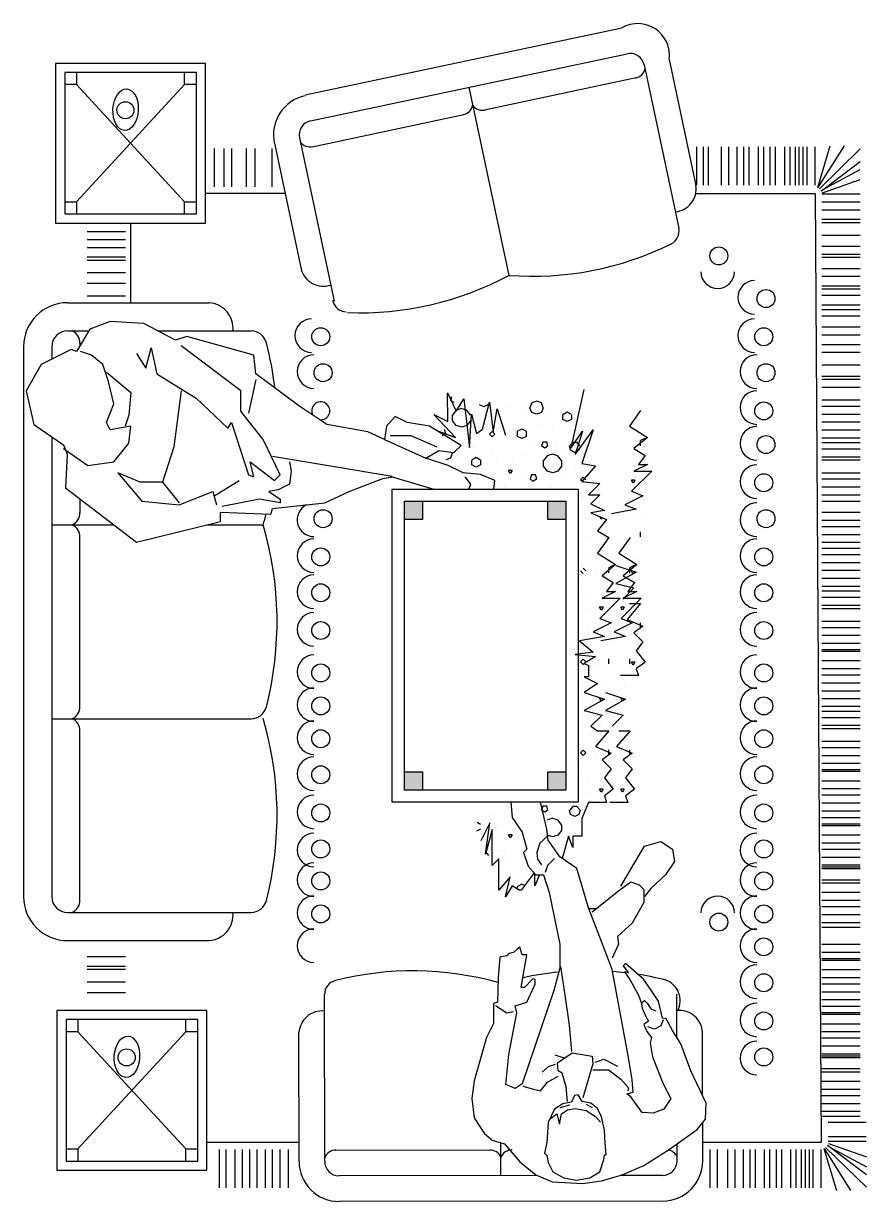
# Model space of a CAD drawing. Header units: inches. Extents: x 10.1 to 52.6, y 12.1 to 36.9.
# Drawn here: x 34.417 to 36.75, y 17.348 to 20.608 of the extents above; entities that cross this region are included whole.
import ezdxf

# ---------------------------------------------------------------- set-up
doc = ezdxf.new("R2010")
doc.units = ezdxf.units.IN
doc.header["$MEASUREMENT"] = 0
for name, color, linetype in [('02', 2, 'Continuous'), ('1', 1, 'Continuous'), ('4', 4, 'Continuous'), ('8', 8, 'Continuous')]:
    doc.layers.add(name, color=color, linetype=linetype)

msp = doc.modelspace()

# ---------------------------------------------------------------- hatches: boundary and pattern name
at = {"layer": '8'}
for points in [[(35.4712, 19.2354), (35.4712, 19.2858), (35.5216, 19.2858), (35.5216, 19.2354)], [(35.868, 19.2354), (35.868, 19.2858), (35.9184, 19.2858), (35.9184, 19.2354)], [(35.4712, 18.4861), (35.4712, 18.5365), (35.5216, 18.5365), (35.5216, 18.4861)], [(35.868, 18.4861), (35.868, 18.5365), (35.9184, 18.5365), (35.9184, 18.4861)]]:
    msp.add_hatch(color=256, dxfattribs=at).paths.add_polyline_path(points)

# ---------------------------------------------------------------- linework, layer by layer
at = {"layer": '02'}
for p, q in [((34.9452, 20.1562), (34.9452, 20.262)), ((34.9719, 20.1562), (34.9719, 20.262)), ((34.9928, 20.1562), (34.9928, 20.262)), ((35.0334, 20.1562), (35.0334, 20.262)), ((35.0577, 20.1562), (35.0577, 20.262)), ((35.1053, 20.1562), (35.1053, 20.262)), ((36.2795, 20.2665), (36.2795, 20.1607)), ((36.2978, 20.2665), (36.2978, 20.1607)), ((36.3124, 20.2665), (36.3124, 20.1607)), ((36.3482, 20.2665), (36.3482, 20.1607)), ((36.3687, 20.2665), (36.3687, 20.1607)), ((36.3919, 20.2665), (36.3919, 20.1607)), ((36.4102, 20.2665), (36.4102, 20.1607)), ((36.4248, 20.2665), (36.4248, 20.1607)), ((36.4503, 20.2665), (36.4503, 20.1607)), ((36.4649, 20.2665), (36.4649, 20.1607)), ((36.4831, 20.2665), (36.4831, 20.1607)), ((36.4977, 20.2665), (36.4977, 20.1607)), ((36.5233, 20.2665), (36.5233, 20.1607)), ((36.5379, 20.2665), (36.5379, 20.1607)), ((36.5525, 20.2665), (36.5525, 20.1607)), ((36.5634, 20.2665), (36.5634, 20.1607)), ((36.5743, 20.2665), (36.5743, 20.1607)), ((36.5853, 20.2665), (36.5853, 20.1607)), ((36.6072, 20.2665), (36.6072, 20.1607)), ((36.6153, 20.1536), (36.6502, 20.2692)), ((36.6158, 20.1534), (36.6893, 20.2692)), ((36.6202, 20.1507), (36.7333, 20.2606)), ((36.6256, 20.1444), (36.7333, 20.2257)), ((36.6254, 20.1458), (36.7333, 20.2041)), ((36.6284, 20.1391), (36.7333, 20.1764)), ((36.7327, 20.1352), (36.6269, 20.1352)), ((36.7327, 20.1133), (36.6269, 20.1133)), ((36.7327, 20.0914), (36.6269, 20.0914)), ((36.7327, 20.0651), (36.6269, 20.0651)), ((36.7327, 20.0563), (36.6269, 20.0563)), ((34.6985, 20.0312), (34.5927, 20.0312)), ((36.7327, 20.0212), (36.6269, 20.0212)), ((34.6985, 20.0093), (34.5927, 20.0093)), ((34.6985, 19.9874), (34.5927, 19.9874)), ((36.7327, 19.9905), (36.6269, 19.9905)), ((34.6985, 19.9611), (34.5927, 19.9611)), ((36.7327, 19.9686), (36.6269, 19.9686)), ((36.7327, 19.9599), (36.6269, 19.9599)), ((34.6985, 19.9523), (34.5927, 19.9523)), ((36.7327, 19.9292), (36.6269, 19.9292)), ((34.6985, 19.9173), (34.5927, 19.9173)), ((34.6985, 19.8881), (34.5927, 19.8881)), ((36.7327, 19.9073), (36.6269, 19.9073)), ((36.7327, 19.881), (36.6269, 19.881)), ((36.7327, 19.8722), (36.6269, 19.8722)), ((36.7327, 19.8547), (36.6269, 19.8547)), ((34.6985, 19.8531), (34.5927, 19.8531)), ((36.7327, 19.8284), (36.6269, 19.8284)), ((36.7327, 19.8152), (36.6269, 19.8152)), ((36.7327, 19.7977), (36.6269, 19.7977)), ((34.5385, 19.7569), (34.5967, 19.7569)), ((34.5997, 19.7621), (34.5635, 19.7)), ((34.6566, 19.7828), (34.5997, 19.7621)), ((34.7496, 19.7776), (34.6566, 19.7828)), ((34.8375, 19.7311), (34.7496, 19.7776)), ((34.7887, 19.7569), (35.0465, 19.7569)), ((36.7327, 19.767), (36.6269, 19.767)), ((34.5727, 19.7246), (34.5727, 19.7157)), ((34.8685, 19.7414), (34.8375, 19.7311)), ((35.0545, 19.6897), (34.8685, 19.7414)), ((36.7327, 19.7451), (36.6269, 19.7451)), ((34.548, 19.7052), (34.4653, 19.6638)), ((34.4946, 19.713), (34.4946, 19.6785)), ((34.5635, 19.7), (34.548, 19.7052)), ((34.6049, 19.6897), (34.5739, 19.7)), ((34.7289, 19.6949), (34.7548, 19.6535)), ((34.7548, 19.6535), (34.7703, 19.7104)), ((34.7703, 19.7104), (34.7858, 19.638)), ((35.0184, 19.5914), (34.853, 19.7155)), ((36.7327, 19.7188), (36.6269, 19.7188)), ((36.7327, 19.6969), (36.6269, 19.6969)), ((34.4653, 19.6638), (34.424, 19.5914)), ((34.6359, 19.6638), (34.6049, 19.6897)), ((34.6514, 19.6173), (34.6359, 19.6638)), ((35.0597, 19.638), (35.0545, 19.6897)), ((36.7327, 19.6618), (36.6269, 19.6618)), ((34.6462, 19.6431), (34.7134, 19.5862)), ((34.7858, 19.638), (34.8943, 19.5707)), ((35.1786, 19.55), (35.0597, 19.638)), ((36.7327, 19.6311), (36.6269, 19.6311)), ((34.6669, 19.5552), (34.6514, 19.6173)), ((35.0597, 19.6224), (35.039, 19.5293)), ((35.9678, 19.5951), (35.9321, 19.4329)), ((36.7327, 19.6223), (36.6269, 19.6223)), ((36.7327, 19.6004), (36.6269, 19.6004)), ((34.424, 19.5914), (34.4447, 19.4983)), ((34.7134, 19.5862), (34.7083, 19.5242)), ((34.853, 19.5914), (34.8323, 19.4362)), ((34.8943, 19.5707), (34.9822, 19.488)), ((35.0184, 19.5345), (35.0184, 19.5914)), ((35.5916, 19.5059), (35.59, 19.5859)), ((35.59, 19.5859), (35.6143, 19.5351)), ((35.6019, 19.5748), (35.5986, 19.5647)), ((35.6082, 19.5588), (35.5986, 19.5648)), ((35.6143, 19.5351), (35.6354, 19.5692)), ((35.6354, 19.5692), (35.6516, 19.4345)), ((35.8374, 19.5623), (35.8242, 19.5575)), ((35.8506, 19.5576), (35.8374, 19.5624)), ((36.7327, 19.5654), (36.6269, 19.5654)), ((34.6462, 19.5035), (34.6669, 19.5552)), ((35.0804, 19.4569), (35.0184, 19.5345)), ((35.2561, 19.4983), (35.1786, 19.55)), ((35.6142, 19.5372), (35.6046, 19.524)), ((35.6286, 19.5419), (35.6142, 19.5371)), ((35.6442, 19.5372), (35.6286, 19.542)), ((35.6537, 19.5241), (35.6441, 19.5373)), ((35.691, 19.5467), (35.679, 19.5527)), ((35.6873, 19.4848), (35.7067, 19.5594)), ((35.7018, 19.5527), (35.691, 19.5467)), ((35.7067, 19.5594), (35.7165, 19.4767)), ((35.7165, 19.4767), (35.7278, 19.5416)), ((35.7278, 19.5416), (35.7505, 19.4686)), ((35.7627, 19.5491), (35.7627, 19.5491)), ((35.7955, 19.529), (35.7955, 19.529)), ((35.8242, 19.5575), (35.8182, 19.5443)), ((35.8242, 19.5313), (35.8182, 19.5445)), ((35.8374, 19.5264), (35.8242, 19.5312)), ((35.8506, 19.5311), (35.8374, 19.5263)), ((35.8554, 19.5443), (35.8506, 19.5575)), ((35.8554, 19.5443), (35.8506, 19.5311)), ((35.8711, 19.539), (35.8711, 19.539)), ((35.9214, 19.5323), (35.9094, 19.5251)), ((35.9139, 19.5605), (35.9139, 19.5605)), ((35.9334, 19.5252), (35.9214, 19.5324)), ((35.9668, 19.5504), (35.9668, 19.5504)), ((36.1251, 19.5368), (36.094, 19.4933)), ((36.7327, 19.5478), (36.6269, 19.5478)), ((34.4447, 19.4983), (34.5273, 19.4414)), ((34.6566, 19.4828), (34.6462, 19.5035)), ((34.7083, 19.5242), (34.6979, 19.4931)), ((34.9822, 19.488), (34.9925, 19.5035)), ((34.9925, 19.5035), (35.039, 19.3587)), ((35.3698, 19.4776), (35.2561, 19.4983)), ((35.4459, 19.5202), (35.4215, 19.4931)), ((35.4784, 19.5035), (35.4459, 19.5202)), ((35.5404, 19.4931), (35.4784, 19.5035)), ((35.5527, 19.5253), (35.5916, 19.5059)), ((35.6127, 19.4621), (35.5527, 19.5253)), ((35.6141, 19.4953), (35.6045, 19.5085)), ((35.6046, 19.5083), (35.6046, 19.5239)), ((35.6538, 19.5084), (35.6442, 19.4952)), ((35.6516, 19.4345), (35.6565, 19.527)), ((35.6565, 19.527), (35.6711, 19.4734)), ((35.6934, 19.5), (35.6934, 19.5)), ((35.7337, 19.5201), (35.7337, 19.5201)), ((35.8421, 19.4962), (35.8421, 19.4962)), ((35.9094, 19.5119), (35.9094, 19.5251)), ((35.9214, 19.5059), (35.9094, 19.5119)), ((35.9334, 19.5119), (35.9214, 19.5059)), ((35.9334, 19.5251), (35.9334, 19.5119)), ((36.1028, 19.5229), (36.1028, 19.5229)), ((36.7327, 19.5259), (36.6269, 19.5259)), ((36.7327, 19.504), (36.6269, 19.504)), ((34.7134, 19.4931), (34.6566, 19.4828)), ((34.7083, 19.4466), (34.7134, 19.4931)), ((35.4164, 19.4569), (35.3698, 19.4776)), ((35.4215, 19.4931), (35.4164, 19.4569)), ((35.4319, 19.4673), (35.4887, 19.4673)), ((35.4887, 19.4673), (35.5611, 19.4362)), ((35.6283, 19.4402), (35.5404, 19.4931)), ((35.5608, 19.4815), (35.6127, 19.4621)), ((35.5854, 19.4735), (35.5758, 19.4663)), ((35.5854, 19.4735), (35.5818, 19.4843)), ((35.6298, 19.4904), (35.6142, 19.4952)), ((35.6442, 19.4951), (35.6298, 19.4903)), ((35.6556, 19.476), (35.6556, 19.476)), ((35.6711, 19.4734), (35.6873, 19.4848)), ((35.7138, 19.4783), (35.7066, 19.4711)), ((35.7138, 19.4639), (35.7066, 19.4711)), ((35.721, 19.4711), (35.7138, 19.4783)), ((35.721, 19.4711), (35.7138, 19.4639)), ((35.7476, 19.4647), (35.7476, 19.4647)), ((35.7966, 19.4855), (35.7846, 19.4795)), ((35.7846, 19.4651), (35.7846, 19.4795)), ((35.7966, 19.4591), (35.7846, 19.4651)), ((35.8086, 19.4795), (35.7966, 19.4855)), ((35.8086, 19.4651), (35.7966, 19.4591)), ((35.8086, 19.4795), (35.8086, 19.4651)), ((35.8812, 19.4912), (35.8812, 19.4912)), ((35.9253, 19.476), (35.9253, 19.476)), ((35.9321, 19.4329), (35.9645, 19.4799)), ((35.9438, 19.4151), (35.9935, 19.4835)), ((35.9645, 19.4799), (35.9438, 19.4151)), ((35.9935, 19.4835), (35.9625, 19.3902)), ((36.094, 19.4933), (36.1437, 19.4622)), ((36.7327, 19.4821), (36.6269, 19.4821)), ((34.5273, 19.4414), (34.5377, 19.4156)), ((34.5273, 19.4311), (34.5945, 19.3845)), ((34.6669, 19.3949), (34.7083, 19.4466)), ((34.8323, 19.4362), (34.8013, 19.338)), ((35.1269, 19.3587), (35.0804, 19.4569)), ((35.4164, 19.4569), (35.5301, 19.4052)), ((35.5536, 19.4408), (35.5536, 19.4408)), ((35.6076, 19.4207), (35.6283, 19.4402)), ((35.6229, 19.4508), (35.6229, 19.4508)), ((35.6619, 19.4345), (35.6619, 19.4345)), ((35.8169, 19.4433), (35.8169, 19.4433)), ((35.8542, 19.4495), (35.8506, 19.4387)), ((35.8602, 19.4328), (35.8506, 19.4388)), ((35.865, 19.4495), (35.8542, 19.4495)), ((35.8686, 19.4387), (35.8602, 19.4327)), ((35.8686, 19.4387), (35.865, 19.4495)), ((35.8887, 19.4408), (35.8887, 19.4408)), ((35.931, 19.4268), (35.9286, 19.4388)), ((35.9371, 19.4485), (35.9287, 19.4389)), ((35.949, 19.4483), (35.937, 19.4483)), ((35.957, 19.4392), (35.9486, 19.4488)), ((35.982, 19.4395), (35.982, 19.4395)), ((36.1437, 19.4622), (36.1065, 19.4311)), ((36.1065, 19.4311), (36.1375, 19.4125)), ((36.1366, 19.4593), (36.1246, 19.4533)), ((36.1246, 19.4389), (36.1246, 19.4533)), ((36.1389, 19.4582), (36.1366, 19.4593)), ((36.7327, 19.4602), (36.6269, 19.4602)), ((36.7327, 19.447), (36.6269, 19.447)), ((34.5377, 19.4156), (34.5325, 19.3225)), ((35.1062, 19.4104), (35.2613, 19.3845)), ((35.5301, 19.4052), (35.5662, 19.4259)), ((35.5921, 19.3845), (35.5301, 19.4052)), ((35.5662, 19.4259), (35.6076, 19.4207)), ((35.5986, 19.4051), (35.5854, 19.4003)), ((35.6034, 19.4183), (35.5986, 19.4051)), ((35.6191, 19.413), (35.6191, 19.413)), ((35.6694, 19.4063), (35.6574, 19.3991)), ((35.6574, 19.3859), (35.6574, 19.3991)), ((35.6814, 19.3992), (35.6694, 19.4064)), ((35.6814, 19.3991), (35.6814, 19.3859)), ((35.7148, 19.4244), (35.7148, 19.4244)), ((35.769, 19.4017), (35.769, 19.4017)), ((35.7993, 19.4118), (35.7993, 19.4118)), ((35.8662, 19.4112), (35.8566, 19.398)), ((35.8806, 19.4159), (35.8662, 19.4111)), ((35.8962, 19.4112), (35.8806, 19.416)), ((35.9057, 19.3981), (35.8961, 19.4113)), ((35.943, 19.4207), (35.931, 19.4267)), ((35.9538, 19.4267), (35.943, 19.4207)), ((35.9548, 19.4302), (35.9538, 19.4267)), ((36.1375, 19.4125), (36.1189, 19.3876)), ((36.7327, 19.4295), (36.6269, 19.4295)), ((36.7327, 19.4076), (36.6269, 19.4076)), ((36.7327, 19.3988), (36.6269, 19.3988)), ((34.5945, 19.3845), (34.6669, 19.3949)), ((35.0442, 19.3949), (35.1114, 19.3431)), ((35.0545, 19.3535), (35.0442, 19.3949)), ((35.1528, 19.3949), (35.1579, 19.369)), ((35.1579, 19.369), (35.1528, 19.3328)), ((35.2613, 19.3845), (35.4371, 19.3546)), ((35.6334, 19.3638), (35.5921, 19.3845)), ((35.6694, 19.3799), (35.6574, 19.3859)), ((35.6814, 19.3859), (35.6694, 19.3799)), ((35.7274, 19.3954), (35.7274, 19.3954)), ((35.7642, 19.3619), (35.7594, 19.3703)), ((35.769, 19.3703), (35.7594, 19.3703)), ((35.769, 19.3703), (35.7642, 19.3619)), ((35.8661, 19.3693), (35.8565, 19.3825)), ((35.8566, 19.3823), (35.8566, 19.3979)), ((35.8818, 19.3644), (35.8662, 19.3692)), ((35.8962, 19.3691), (35.8818, 19.3643)), ((35.9058, 19.3824), (35.8962, 19.3692)), ((35.9058, 19.3979), (35.9058, 19.3823)), ((35.9454, 19.374), (35.9454, 19.374)), ((35.9625, 19.3902), (35.9997, 19.384)), ((35.9997, 19.384), (35.9625, 19.3405)), ((35.9857, 19.3941), (35.9857, 19.3941)), ((36.1562, 19.3689), (36.1002, 19.313)), ((36.1437, 19.3876), (36.1065, 19.3689)), ((36.1065, 19.3689), (36.1562, 19.3689)), ((36.1091, 19.3755), (36.1091, 19.3755)), ((36.1189, 19.3876), (36.1437, 19.3876)), ((36.1393, 19.3855), (36.1393, 19.3855)), ((34.7393, 19.338), (34.6772, 19.3638)), ((34.6772, 19.3638), (34.7444, 19.2862)), ((34.8013, 19.338), (34.7393, 19.338)), ((34.8013, 19.338), (34.8478, 19.2811)), ((34.946, 19.3018), (35.0132, 19.3431)), ((35.039, 19.3587), (35.0545, 19.3535)), ((35.1114, 19.3431), (35.1269, 19.3587)), ((35.3182, 19.3121), (35.4112, 19.3483)), ((35.4112, 19.3483), (35.437, 19.3535)), ((35.437, 19.3535), (35.5529, 19.3194)), ((35.6292, 19.3652), (35.6292, 19.3652)), ((35.6813, 19.3599), (35.6334, 19.3638)), ((35.6386, 19.3535), (35.6541, 19.3328)), ((35.6733, 19.35), (35.6733, 19.35)), ((35.7213, 19.3431), (35.6813, 19.3599)), ((35.7183, 19.3194), (35.7213, 19.3431)), ((35.7237, 19.3626), (35.7237, 19.3626)), ((35.8005, 19.3614), (35.8005, 19.3614)), ((35.8277, 19.3404), (35.8193, 19.3476)), ((35.823, 19.3583), (35.8194, 19.3475)), ((35.8338, 19.3583), (35.823, 19.3583)), ((35.8374, 19.3475), (35.8278, 19.3403)), ((35.8374, 19.3475), (35.8338, 19.3583)), ((35.9076, 19.35), (35.9076, 19.35)), ((35.9658, 19.3523), (35.9586, 19.3451)), ((35.9658, 19.3379), (35.9586, 19.3451)), ((35.9625, 19.3405), (36.0122, 19.3343)), ((35.973, 19.3451), (35.9658, 19.3523)), ((36.0122, 19.3343), (35.9811, 19.3032)), ((35.9996, 19.3387), (35.9996, 19.3387)), ((36.109, 19.3441), (36.0994, 19.3441)), ((36.1042, 19.3357), (36.0994, 19.3441)), ((36.109, 19.3441), (36.1042, 19.3357)), ((36.7327, 19.3637), (36.6269, 19.3637)), ((36.7327, 19.3462), (36.6269, 19.3462)), ((34.5325, 19.3225), (34.7289, 19.1725)), ((34.8478, 19.2759), (34.9408, 19.3121)), ((34.9408, 19.3121), (34.9512, 19.2759)), ((35.1217, 19.3173), (35.0959, 19.3121)), ((35.0959, 19.3121), (35.1269, 19.2914)), ((35.1528, 19.3328), (35.1217, 19.3173)), ((35.251, 19.2811), (35.3182, 19.3121)), ((35.6541, 19.3328), (35.6489, 19.3173)), ((35.7426, 19.3286), (35.7426, 19.3286)), ((35.7489, 19.3248), (35.7489, 19.3248)), ((35.8056, 19.3148), (35.8056, 19.3148)), ((35.8749, 19.3248), (35.8749, 19.3248)), ((35.9811, 19.3032), (36.0122, 19.3032)), ((36.0122, 19.3032), (35.9873, 19.2783)), ((36.1313, 19.3005), (36.0816, 19.2757)), ((36.1002, 19.313), (36.1313, 19.3005)), ((36.7327, 19.3243), (36.6269, 19.3243)), ((36.7327, 19.3024), (36.6269, 19.3024)), ((34.7444, 19.2862), (34.8478, 19.2759)), ((35.0701, 19.2914), (34.9667, 19.2707)), ((35.1269, 19.2811), (35.0701, 19.2914)), ((35.1062, 19.2656), (35.251, 19.2811)), ((35.1269, 19.2914), (35.1269, 19.2811)), ((35.9794, 19.2694), (35.9794, 19.2694)), ((35.9873, 19.2783), (36.0246, 19.2597)), ((36.0816, 19.2757), (36.1127, 19.2632)), ((36.1028, 19.2709), (36.1028, 19.2709)), ((36.7327, 19.2848), (36.6269, 19.2848)), ((34.9615, 19.2552), (35.1011, 19.25)), ((34.9615, 19.2293), (34.9615, 19.2552)), ((35.1011, 19.25), (35.1062, 19.2656)), ((35.9757, 19.2366), (35.9757, 19.2366)), ((36.0246, 19.2597), (35.9873, 19.2534)), ((35.9873, 19.2534), (36.0308, 19.2348)), ((36.0162, 19.2359), (36.0114, 19.2443)), ((36.0185, 19.2401), (36.0162, 19.2359)), ((36.1127, 19.2632), (36.0443, 19.2508)), ((36.1356, 19.2507), (36.1356, 19.2507)), ((36.7327, 19.2541), (36.6269, 19.2541)), ((34.7289, 19.1725), (34.9615, 19.2293)), ((35.9946, 19.2026), (35.9946, 19.2026)), ((36.0308, 19.2348), (36.006, 19.2037)), ((36.006, 19.2037), (36.037, 19.185)), ((36.7327, 19.2322), (36.6269, 19.2322)), ((36.7327, 19.2147), (36.6269, 19.2147)), ((35.982, 19.1875), (35.982, 19.1875)), ((36.0009, 19.1988), (36.0009, 19.1988)), ((36.037, 19.185), (36.006, 19.1415)), ((36.0147, 19.1711), (36.0147, 19.1711)), ((36.0957, 19.185), (36.0647, 19.1415)), ((36.0734, 19.1711), (36.0734, 19.1711)), ((36.1246, 19.1869), (36.1246, 19.2013)), ((36.7327, 19.1928), (36.6269, 19.1928)), ((36.7327, 19.1709), (36.6269, 19.1709)), ((35.9857, 19.1421), (35.9857, 19.1421)), ((36.006, 19.1415), (36.0557, 19.1104)), ((36.0647, 19.1415), (36.1144, 19.1104)), ((36.7327, 19.1547), (36.6269, 19.1547)), ((36.0557, 19.1104), (36.0184, 19.0793)), ((36.0486, 19.1075), (36.0366, 19.1015)), ((36.0508, 19.1064), (36.0486, 19.1075)), ((36.0567, 19.1078), (36.1127, 19.0891)), ((36.1144, 19.1104), (36.0771, 19.0793)), ((36.1073, 19.1075), (36.0953, 19.1015)), ((36.1095, 19.1064), (36.1073, 19.1075)), ((36.1091, 19.1235), (36.1091, 19.1235)), ((36.7327, 19.1372), (36.6269, 19.1372)), ((36.7327, 19.1153), (36.6269, 19.1153)), ((35.9658, 19.0859), (35.9586, 19.0931)), ((35.973, 19.0931), (35.9658, 19.1003)), ((35.9996, 19.0867), (35.9996, 19.0867)), ((36.0184, 19.0793), (36.0495, 19.0607)), ((36.0366, 19.0871), (36.0366, 19.1015)), ((36.1127, 19.0891), (36.0567, 19.058)), ((36.0771, 19.0793), (36.1082, 19.0607)), ((36.0953, 19.0871), (36.0953, 19.1015)), ((36.1038, 19.0921), (36.0994, 19.0921)), ((36.1039, 19.0843), (36.0994, 19.0921)), ((36.1082, 19.0906), (36.1042, 19.0837)), ((36.7327, 19.0934), (36.6269, 19.0934)), ((35.9668, 19.0464), (35.9668, 19.0464)), ((36.0495, 19.0607), (36.0308, 19.0358)), ((36.0567, 19.058), (36.1065, 19.0456)), ((36.1065, 19.0456), (36.0754, 19.0145)), ((36.1082, 19.0607), (36.0895, 19.0358)), ((36.7327, 19.0715), (36.6269, 19.0715)), ((36.7327, 19.0495), (36.6269, 19.0495)), ((35.9794, 19.0174), (35.9794, 19.0174)), ((36.0681, 19.0172), (36.0122, 18.9612)), ((36.0557, 19.0358), (36.0184, 19.0172)), ((36.0184, 19.0172), (36.0681, 19.0172)), ((36.021, 19.0237), (36.021, 19.0237)), ((36.0308, 19.0358), (36.0557, 19.0358)), ((36.0513, 19.0338), (36.0513, 19.0338)), ((36.1268, 19.0172), (36.0709, 18.9612)), ((36.1144, 19.0358), (36.0771, 19.0172)), ((36.0771, 19.0172), (36.1268, 19.0172)), ((36.0797, 19.0237), (36.0797, 19.0237)), ((36.0895, 19.0358), (36.1144, 19.0358)), ((36.1028, 19.0189), (36.1028, 19.0189)), ((36.11, 19.0338), (36.11, 19.0338)), ((36.7327, 19.0364), (36.6269, 19.0364)), ((36.7327, 19.0189), (36.6269, 19.0189)), ((35.9757, 18.9846), (35.9757, 18.9846)), ((36.0162, 18.9839), (36.0114, 18.9923)), ((36.021, 18.9923), (36.0114, 18.9923)), ((36.021, 18.9923), (36.0162, 18.9839)), ((36.0797, 18.9923), (36.0701, 18.9923)), ((36.0749, 18.9839), (36.0701, 18.9923)), ((36.0797, 18.9923), (36.0749, 18.9839)), ((36.1251, 19.0021), (36.0878, 18.9586)), ((36.094, 19.0021), (36.1251, 19.0021)), ((36.1356, 18.9987), (36.1356, 18.9987)), ((36.7327, 18.9969), (36.6269, 18.9969)), ((36.7327, 18.9882), (36.6269, 18.9882)), ((36.0432, 18.9488), (35.9935, 18.9239)), ((35.9946, 18.9506), (35.9946, 18.9506)), ((36.0009, 18.9468), (36.0009, 18.9468)), ((36.0122, 18.9612), (36.0432, 18.9488)), ((36.102, 18.9488), (36.0522, 18.9239)), ((36.0709, 18.9612), (36.102, 18.9488)), ((36.0878, 18.9586), (36.1313, 18.9399)), ((36.1246, 18.9349), (36.1246, 18.9493)), ((36.7327, 18.9531), (36.6269, 18.9531)), ((36.0246, 18.9115), (35.9562, 18.899)), ((35.982, 18.9355), (35.982, 18.9355)), ((35.9935, 18.9239), (36.0246, 18.9115)), ((36.0147, 18.9191), (36.0147, 18.9191)), ((36.0833, 18.9115), (36.015, 18.899)), ((36.0522, 18.9239), (36.0833, 18.9115)), ((36.0734, 18.9191), (36.0734, 18.9191)), ((36.1313, 18.9399), (36.1065, 18.9212)), ((36.1065, 18.9212), (36.1313, 18.8964)), ((36.1246, 18.9349), (36.1246, 18.9349)), ((36.7327, 18.9356), (36.6269, 18.9356)), ((36.7327, 18.9137), (36.6269, 18.9137)), ((35.9562, 18.899), (35.9935, 18.8679)), ((35.9857, 18.8901), (35.9857, 18.8901)), ((36.0475, 18.899), (36.0475, 18.899)), ((36.1062, 18.899), (36.1062, 18.899)), ((36.1313, 18.8964), (36.1127, 18.8715)), ((36.7327, 18.8917), (36.6269, 18.8917)), ((35.9935, 18.8679), (35.9438, 18.8617)), ((35.9438, 18.8617), (35.9997, 18.8555)), ((35.9658, 18.8483), (35.9586, 18.8411)), ((35.973, 18.8411), (35.9658, 18.8483)), ((35.9997, 18.8555), (35.9687, 18.8368)), ((36.0366, 18.8351), (36.0366, 18.8495)), ((36.0953, 18.8351), (36.0953, 18.8495)), ((36.1091, 18.8715), (36.1091, 18.8715)), ((36.1127, 18.8715), (36.1375, 18.8404)), ((36.7327, 18.8742), (36.6269, 18.8742)), ((36.7327, 18.8698), (36.6269, 18.8698)), ((35.9658, 18.8339), (35.9586, 18.8411)), ((35.973, 18.8411), (35.9658, 18.8339)), ((35.9687, 18.8368), (35.9811, 18.8306)), ((35.9811, 18.8306), (35.9811, 18.7995)), ((35.9996, 18.8347), (35.9996, 18.8347)), ((36.109, 18.8401), (36.0994, 18.8401)), ((36.1042, 18.8317), (36.0994, 18.8401)), ((36.109, 18.8401), (36.1042, 18.8317)), ((36.1375, 18.8404), (36.1127, 18.8218)), ((36.1127, 18.8218), (36.1189, 18.8031)), ((36.7327, 18.8435), (36.6269, 18.8435)), ((36.7327, 18.8216), (36.6269, 18.8216)), ((35.9668, 18.7944), (35.9668, 18.7944)), ((35.9811, 18.7995), (35.9687, 18.7995)), ((35.9687, 18.7995), (36.006, 18.7809)), ((36.006, 18.7809), (35.9687, 18.756)), ((36.1189, 18.8031), (36.0692, 18.8031)), ((36.7327, 18.8041), (36.6269, 18.8041)), ((36.7327, 18.7822), (36.6269, 18.7822)), ((35.9687, 18.756), (36.0246, 18.7374)), ((35.9794, 18.7654), (35.9794, 18.7654)), ((36.021, 18.7717), (36.021, 18.7717)), ((36.0274, 18.756), (36.0833, 18.7374)), ((36.0797, 18.7717), (36.0797, 18.7717)), ((36.7327, 18.7602), (36.6269, 18.7602)), ((36.0246, 18.7374), (35.9687, 18.7063)), ((35.9757, 18.7326), (35.9757, 18.7326)), ((36.0159, 18.7325), (36.0114, 18.7403)), ((36.0157, 18.7403), (36.0114, 18.7403)), ((36.0201, 18.7388), (36.0162, 18.7319)), ((36.0833, 18.7374), (36.0274, 18.7063)), ((36.0744, 18.7403), (36.0701, 18.7403)), ((36.0746, 18.7325), (36.0701, 18.7403)), ((36.0788, 18.7388), (36.0749, 18.7319)), ((36.7327, 18.7391), (36.6269, 18.7391)), ((36.7327, 18.7171), (36.6269, 18.7171)), ((35.9687, 18.7063), (36.0184, 18.6938)), ((35.982, 18.6835), (35.982, 18.6835)), ((36.0184, 18.6938), (35.9873, 18.6627)), ((35.9946, 18.6986), (35.9946, 18.6986)), ((36.0009, 18.6948), (36.0009, 18.6948)), ((36.0274, 18.7063), (36.0771, 18.6938)), ((36.0771, 18.6938), (36.046, 18.6627)), ((36.7327, 18.704), (36.6269, 18.704)), ((36.7327, 18.6865), (36.6269, 18.6865)), ((35.9873, 18.6627), (36.006, 18.6503)), ((36.037, 18.6503), (35.9997, 18.6068)), ((36.006, 18.6503), (36.037, 18.6503)), ((36.0147, 18.6671), (36.0147, 18.6671)), ((36.0957, 18.6503), (36.0585, 18.6068)), ((36.0647, 18.6503), (36.0957, 18.6503)), ((36.0734, 18.6671), (36.0734, 18.6671)), ((36.7327, 18.6645), (36.6269, 18.6645)), ((36.7327, 18.6558), (36.6269, 18.6558)), ((35.9857, 18.6381), (35.9857, 18.6381)), ((36.0475, 18.647), (36.0475, 18.647)), ((36.1062, 18.647), (36.1062, 18.647)), ((36.7327, 18.6207), (36.6269, 18.6207)), ((35.9658, 18.5963), (35.9586, 18.5891)), ((35.9658, 18.5819), (35.9586, 18.5891)), ((35.973, 18.5891), (35.9658, 18.5963)), ((35.973, 18.5891), (35.9658, 18.5819)), ((35.9997, 18.6068), (36.0432, 18.5881)), ((36.0432, 18.5881), (36.0184, 18.5695)), ((36.0366, 18.5831), (36.0366, 18.5975)), ((36.0366, 18.5831), (36.0366, 18.5831)), ((36.0585, 18.6068), (36.102, 18.5881)), ((36.102, 18.5881), (36.0771, 18.5695)), ((36.0953, 18.5831), (36.0953, 18.5975)), ((36.0953, 18.5831), (36.0953, 18.5831)), ((36.7327, 18.6032), (36.6269, 18.6032)), ((35.9996, 18.5827), (35.9996, 18.5827)), ((36.0184, 18.5695), (36.0432, 18.5446)), ((36.0771, 18.5695), (36.102, 18.5446)), ((36.7327, 18.5813), (36.6269, 18.5813)), ((36.7327, 18.5593), (36.6269, 18.5593)), ((35.9668, 18.5424), (35.9668, 18.5424)), ((36.021, 18.5197), (36.021, 18.5197)), ((36.0432, 18.5446), (36.0246, 18.5197)), ((36.0246, 18.5197), (36.0495, 18.4886)), ((36.0797, 18.5197), (36.0797, 18.5197)), ((36.102, 18.5446), (36.0833, 18.5197)), ((36.0833, 18.5197), (36.1082, 18.4886)), ((36.7327, 18.5418), (36.6269, 18.5418)), ((36.7327, 18.5374), (36.6269, 18.5374)), ((35.9794, 18.5134), (35.9794, 18.5134)), ((36.0162, 18.4799), (36.0114, 18.4883)), ((36.021, 18.4883), (36.0114, 18.4883)), ((36.021, 18.4883), (36.0162, 18.4799)), ((36.0495, 18.4886), (36.0246, 18.47)), ((36.0797, 18.4883), (36.0701, 18.4883)), ((36.0749, 18.4799), (36.0701, 18.4883)), ((36.0797, 18.4883), (36.0749, 18.4799)), ((36.1082, 18.4886), (36.0833, 18.47)), ((36.7327, 18.5111), (36.6269, 18.5111)), ((36.7327, 18.4892), (36.6269, 18.4892)), ((35.9757, 18.4806), (35.9757, 18.4806)), ((36.0246, 18.47), (36.0308, 18.4513)), ((36.0833, 18.47), (36.0895, 18.4513)), ((36.7327, 18.4717), (36.6269, 18.4717)), ((35.766, 18.4525), (35.7691, 18.4098)), ((35.8651, 18.3778), (35.8483, 18.4525)), ((35.8542, 18.4415), (35.8506, 18.4307)), ((35.8602, 18.4248), (35.8506, 18.4308)), ((35.865, 18.4415), (35.8542, 18.4415)), ((35.8686, 18.4307), (35.8602, 18.4247)), ((35.8686, 18.4307), (35.865, 18.4415)), ((35.8887, 18.4328), (35.8887, 18.4328)), ((35.931, 18.4188), (35.9286, 18.4308)), ((35.9371, 18.4405), (35.9287, 18.4309)), ((35.949, 18.4403), (35.937, 18.4403)), ((35.957, 18.4312), (35.9486, 18.4408)), ((35.9574, 18.4307), (35.9538, 18.4187)), ((35.9811, 18.4513), (35.9625, 18.4078)), ((36.0308, 18.4513), (35.9811, 18.4513)), ((36.0895, 18.4513), (36.0398, 18.4513)), ((36.7327, 18.4498), (36.6269, 18.4498)), ((36.7327, 18.4278), (36.6269, 18.4278)), ((35.6814, 18.3912), (35.6721, 18.3967)), ((35.7077, 18.3954), (35.6828, 18.3456)), ((35.6953, 18.3083), (35.7077, 18.3954)), ((35.7148, 18.4164), (35.7148, 18.4164)), ((35.769, 18.3937), (35.769, 18.3937)), ((35.7691, 18.4098), (35.7969, 18.3693)), ((35.8806, 18.4079), (35.8662, 18.4031)), ((35.8962, 18.4032), (35.8806, 18.408)), ((35.9057, 18.3901), (35.8961, 18.4033)), ((35.9058, 18.3899), (35.9058, 18.3743)), ((35.943, 18.4127), (35.931, 18.4187)), ((35.9538, 18.4187), (35.943, 18.4127)), ((35.9625, 18.4078), (35.9625, 18.3581)), ((36.7327, 18.4094), (36.6269, 18.4094)), ((36.7327, 18.3919), (36.6269, 18.3919)), ((36.7327, 18.3875), (36.6269, 18.3875)), ((35.6814, 18.3779), (35.6711, 18.3728)), ((35.7139, 18.3767), (35.6953, 18.3083)), ((35.7139, 18.2772), (35.7139, 18.3767)), ((35.7274, 18.3874), (35.7274, 18.3874)), ((35.769, 18.3623), (35.7594, 18.3623)), ((35.7642, 18.3539), (35.7594, 18.3623)), ((35.769, 18.3623), (35.7642, 18.3539)), ((35.7969, 18.3693), (35.8097, 18.3223)), ((35.8673, 18.3586), (35.8459, 18.3394)), ((35.8694, 18.3479), (35.8651, 18.3778)), ((35.8818, 18.3564), (35.8662, 18.3612)), ((35.8962, 18.3611), (35.8818, 18.3563)), ((35.9058, 18.3744), (35.8962, 18.3612)), ((35.9252, 18.3581), (35.9077, 18.2967)), ((35.9376, 18.327), (35.9252, 18.3581)), ((35.9625, 18.3581), (35.9376, 18.3581)), ((35.9376, 18.3581), (35.9376, 18.327)), ((35.9454, 18.366), (35.9454, 18.366)), ((36.7327, 18.3612), (36.6269, 18.3612)), ((35.7237, 18.3546), (35.7237, 18.3546)), ((35.8005, 18.3534), (35.8005, 18.3534)), ((35.8097, 18.3223), (35.8011, 18.3137)), ((35.8459, 18.3394), (35.8374, 18.3137)), ((35.9014, 18.3009), (35.8694, 18.3479)), ((35.9076, 18.342), (35.9076, 18.342)), ((36.07, 18.2198), (36.1361, 18.3308)), ((36.1361, 18.3308), (36.1809, 18.3436)), ((36.1809, 18.3436), (36.2129, 18.3223)), ((36.2129, 18.3223), (36.2193, 18.2881)), ((36.7327, 18.3393), (36.6269, 18.3393)), ((35.697, 18.3143), (35.6961, 18.3143)), ((35.705, 18.3052), (35.6966, 18.3148)), ((35.7326, 18.2959), (35.7139, 18.2772)), ((35.73, 18.3055), (35.73, 18.3055)), ((35.7326, 18.2088), (35.7326, 18.2959)), ((35.7426, 18.3206), (35.7426, 18.3206)), ((35.7489, 18.3168), (35.7489, 18.3168)), ((35.8011, 18.3137), (35.8139, 18.2753)), ((35.8374, 18.3137), (35.8395, 18.2945)), ((35.8395, 18.2945), (35.8502, 18.2796)), ((35.8865, 18.2967), (35.8673, 18.2774)), ((35.8749, 18.3168), (35.8749, 18.3168)), ((35.9484, 18.2689), (35.9014, 18.3009)), ((36.7327, 18.3218), (36.6269, 18.3218)), ((36.7327, 18.2999), (36.6269, 18.2999)), ((35.7337, 18.2601), (35.7337, 18.2601)), ((35.7627, 18.2891), (35.7627, 18.2891)), ((35.7955, 18.269), (35.7955, 18.269)), ((35.8139, 18.2753), (35.8353, 18.2518)), ((35.8673, 18.2774), (35.8609, 18.2582)), ((35.8711, 18.279), (35.8711, 18.279)), ((35.9804, 18.16), (35.9484, 18.2689)), ((36.2193, 18.2881), (36.1937, 18.2518)), ((36.7327, 18.2779), (36.6269, 18.2779)), ((36.7327, 18.2723), (36.6269, 18.2723)), ((36.7327, 18.2679), (36.6269, 18.2679)), ((35.7636, 18.2461), (35.7326, 18.2088)), ((35.7512, 18.1902), (35.7636, 18.2461)), ((35.7607, 18.2253), (35.7607, 18.2253)), ((35.7966, 18.2255), (35.7846, 18.2195)), ((35.8307, 18.2569), (35.7947, 18.2088)), ((35.8043, 18.2217), (35.7966, 18.2255)), ((35.832, 18.2213), (35.832, 18.2555)), ((35.8455, 18.2518), (35.832, 18.2213)), ((35.8353, 18.2518), (35.8566, 18.2518)), ((35.8566, 18.2518), (35.8716, 18.2027)), ((36.0636, 18.207), (36.0977, 18.2326)), ((36.0977, 18.2326), (36.1212, 18.2241)), ((36.1937, 18.2518), (36.1532, 18.2134)), ((36.7327, 18.2372), (36.6269, 18.2372)), ((36.7327, 18.2285), (36.6269, 18.2285)), ((35.7698, 18.2213), (35.7512, 18.1902)), ((35.7885, 18.2088), (35.7698, 18.2213)), ((35.7846, 18.2114), (35.7846, 18.2195)), ((35.7947, 18.2088), (35.7885, 18.2088)), ((35.8716, 18.2027), (35.9014, 18.0596)), ((35.991, 18.1493), (36.0636, 18.207)), ((36.1212, 18.2241), (36.134, 18.2112)), ((36.134, 18.2112), (36.134, 18.1749)), ((36.1532, 18.2134), (36.1361, 18.192)), ((36.1464, 18.2005), (36.1464, 18.2005)), ((36.7327, 18.2022), (36.6269, 18.2022)), ((36.0124, 18.0788), (35.9804, 18.16)), ((36.134, 18.1749), (36.102, 18.1173)), ((36.7327, 18.1802), (36.6269, 18.1802)), ((36.7327, 18.1627), (36.6269, 18.1627)), ((36.0009, 18.1572), (35.9815, 18.1572)), ((36.7327, 18.1408), (36.6269, 18.1408)), ((36.102, 18.1173), (36.0614, 18.081)), ((36.7327, 18.1189), (36.6269, 18.1189)), ((36.7327, 18.1057), (36.6269, 18.1057)), ((36.0465, 17.9892), (36.0124, 18.0788)), ((36.0614, 18.081), (36.0636, 18.0596)), ((35.7606, 18.034), (35.7542, 18.0276)), ((35.7734, 18.0361), (35.7606, 18.034)), ((35.7841, 18.0468), (35.7734, 18.0361)), ((35.7905, 18.0511), (35.7841, 18.0468)), ((35.7969, 18.0297), (35.7905, 18.0511)), ((35.7947, 17.94), (35.8097, 18.0297)), ((35.8097, 18.0297), (35.7969, 18.0297)), ((35.9014, 18.0596), (35.9014, 17.9934)), ((36.0636, 18.0596), (36.0465, 18.0212)), ((36.7327, 18.0585), (36.6269, 18.0585)), ((36.7327, 18.0366), (36.6269, 18.0366)), ((34.6985, 18.0243), (34.5927, 18.0243)), ((34.6985, 17.998), (34.5927, 17.998)), ((35.735, 18.0233), (35.7307, 17.9678)), ((35.7542, 18.0276), (35.735, 18.0233)), ((35.9036, 17.9977), (35.9142, 17.9251)), ((36.0828, 18.0062), (36.0764, 17.9998)), ((36.0764, 17.9998), (36.0913, 17.9806)), ((36.134, 17.9614), (36.0828, 18.0062)), ((36.7327, 18.0191), (36.6269, 18.0191)), ((36.7327, 18.0147), (36.6269, 18.0147)), ((34.6985, 17.9892), (34.5927, 17.9892)), ((35.7307, 17.9678), (35.7286, 17.8995)), ((35.9014, 17.9934), (35.8844, 17.9315)), ((36.0913, 17.7457), (36.0465, 17.9892)), ((36.0806, 17.9828), (36.0956, 17.9614)), ((36.0913, 17.9806), (36.0806, 17.9828)), ((36.7327, 17.9884), (36.6269, 17.9884)), ((36.7327, 17.9665), (36.6269, 17.9665)), ((34.6985, 17.9542), (34.5927, 17.9542)), ((35.8033, 17.94), (35.7947, 17.94)), ((35.8844, 17.9315), (35.7969, 17.6731)), ((35.8267, 17.9635), (35.8033, 17.94)), ((35.8097, 17.8995), (35.8331, 17.9486)), ((35.8331, 17.9614), (35.8267, 17.9635)), ((35.8331, 17.9486), (35.8331, 17.9614)), ((36.0956, 17.9614), (36.119, 17.9187)), ((36.1745, 17.9016), (36.134, 17.9614)), ((36.7327, 17.949), (36.6269, 17.949)), ((34.6985, 17.9251), (34.5927, 17.9251)), ((35.7286, 17.8995), (35.7179, 17.8952)), ((35.7777, 17.8888), (35.8097, 17.8995)), ((35.9142, 17.9251), (35.927, 17.8354)), ((36.119, 17.9187), (36.1276, 17.8952)), ((36.1292, 17.8982), (36.1357, 17.9036)), ((36.1357, 17.9036), (36.1433, 17.896)), ((36.1852, 17.8546), (36.1745, 17.9016)), ((36.7327, 17.927), (36.6269, 17.927)), ((36.7327, 17.9051), (36.6269, 17.9051)), ((35.7179, 17.8952), (35.7179, 17.8397)), ((35.7542, 17.8685), (35.7233, 17.8888)), ((35.7734, 17.8727), (35.7542, 17.8685)), ((35.7606, 17.7543), (35.7819, 17.8696)), ((35.7819, 17.8696), (35.7777, 17.8888)), ((36.1297, 17.8824), (36.1383, 17.861)), ((36.1433, 17.896), (36.153, 17.8809)), ((36.153, 17.8809), (36.1671, 17.8754)), ((36.7327, 17.8867), (36.6269, 17.8867)), ((36.7327, 17.8692), (36.6269, 17.8692)), ((35.7179, 17.8397), (35.6987, 17.8012)), ((35.927, 17.8354), (35.9334, 17.7628)), ((36.1468, 17.8461), (36.134, 17.8375)), ((36.134, 17.8375), (36.1425, 17.8183)), ((36.1383, 17.861), (36.1468, 17.8461)), ((36.1809, 17.8333), (36.1639, 17.8247)), ((36.1873, 17.8504), (36.1809, 17.8333)), ((36.1959, 17.8525), (36.1852, 17.8546)), ((36.2129, 17.8205), (36.1959, 17.8525)), ((36.7327, 17.8648), (36.6269, 17.8648)), ((36.7327, 17.8385), (36.6269, 17.8385)), ((35.6987, 17.8012), (35.6646, 17.6817)), ((36.1425, 17.8183), (36.1553, 17.8012)), ((36.1639, 17.8247), (36.1447, 17.8311)), ((36.1553, 17.8012), (36.1511, 17.7863)), ((36.2364, 17.7842), (36.2129, 17.8205)), ((36.7327, 17.8166), (36.6269, 17.8166)), ((36.1511, 17.7863), (36.1575, 17.7479)), ((36.2641, 17.7094), (36.2364, 17.7842)), ((36.7327, 17.7991), (36.6269, 17.7991)), ((36.7327, 17.7771), (36.6269, 17.7771)), ((35.7521, 17.671), (35.7606, 17.7543)), ((35.9164, 17.7436), (35.8886, 17.7521)), ((35.895, 17.7308), (35.9356, 17.7585)), ((35.9356, 17.7585), (35.991, 17.75)), ((35.991, 17.75), (35.9932, 17.7286)), ((35.9996, 17.7329), (36.023, 17.7414)), ((36.023, 17.7414), (36.0614, 17.7222)), ((36.102, 17.6838), (36.0913, 17.7457)), ((36.1575, 17.7479), (36.1873, 17.6731)), ((36.7327, 17.7552), (36.6269, 17.7552)), ((36.7327, 17.7496), (36.6269, 17.7496)), ((36.7327, 17.7452), (36.6269, 17.7452)), ((35.8694, 17.7201), (35.8523, 17.7051)), ((35.8886, 17.7265), (35.8694, 17.7201)), ((35.8972, 17.7094), (35.895, 17.7308)), ((35.9078, 17.703), (35.8972, 17.7094)), ((35.9185, 17.6646), (35.9078, 17.703)), ((35.9932, 17.7286), (35.9654, 17.6347)), ((35.9932, 17.7116), (36.0358, 17.7116)), ((36.0358, 17.7116), (36.07, 17.6859)), ((36.3068, 17.6197), (36.2641, 17.7094)), ((36.7327, 17.7145), (36.6269, 17.7145)), ((36.7327, 17.7057), (36.6269, 17.7057)), ((35.6646, 17.6817), (35.6582, 17.6325)), ((35.7777, 17.6603), (35.7521, 17.671)), ((35.7969, 17.6731), (35.7777, 17.6603)), ((35.8481, 17.6539), (35.8673, 17.6774)), ((35.8673, 17.6774), (35.8972, 17.6945)), ((36.07, 17.6859), (36.0913, 17.6624)), ((36.1041, 17.6496), (36.102, 17.6838)), ((36.1873, 17.6731), (36.2087, 17.6325)), ((36.7327, 17.6794), (36.6269, 17.6794)), ((35.799, 17.6667), (35.8289, 17.6582)), ((35.8289, 17.6582), (35.8481, 17.6539)), ((35.9228, 17.624), (35.9185, 17.6646)), ((35.942, 17.6411), (35.9333, 17.6221)), ((35.9523, 17.6425), (35.942, 17.6411)), ((35.9633, 17.6244), (35.9523, 17.6425)), ((36.087, 17.6454), (36.1041, 17.6496)), ((36.0977, 17.6368), (36.087, 17.6454)), ((36.0913, 17.6624), (36.0892, 17.6539)), ((36.7327, 17.6575), (36.6269, 17.6575)), ((36.7327, 17.64), (36.6269, 17.64)), ((35.6582, 17.6325), (35.6646, 17.5792)), ((35.91, 17.6176), (35.8865, 17.6026)), ((35.9019, 17.6078), (35.9293, 17.615)), ((35.9333, 17.6221), (35.91, 17.6176)), ((35.9868, 17.6197), (35.9633, 17.6244)), ((35.974, 17.6164), (35.9913, 17.6078)), ((36.006, 17.6048), (35.9868, 17.6197)), ((36.1297, 17.5941), (36.0977, 17.6368)), ((36.2087, 17.6325), (36.1895, 17.6026)), ((36.3047, 17.5749), (36.3068, 17.6197)), ((36.7327, 17.6181), (36.6269, 17.6181)), ((35.6646, 17.5792), (35.6923, 17.5364)), ((35.8865, 17.6026), (35.8688, 17.566)), ((35.8755, 17.5773), (35.8935, 17.5899)), ((35.8935, 17.5899), (35.9007, 17.5611)), ((35.9007, 17.5611), (35.9061, 17.5899)), ((35.9061, 17.5899), (35.9223, 17.6008)), ((35.9223, 17.6008), (35.9439, 17.6044)), ((35.9439, 17.6044), (35.9746, 17.599)), ((35.9746, 17.599), (35.9998, 17.5827)), ((35.9998, 17.5827), (36.0142, 17.5665)), ((36.0166, 17.5813), (36.006, 17.6048)), ((36.0252, 17.545), (36.0166, 17.5813)), ((36.1596, 17.592), (36.1297, 17.5941)), ((36.1895, 17.6026), (36.1596, 17.592)), ((36.2812, 17.5471), (36.3047, 17.5749)), ((36.7327, 17.5961), (36.6269, 17.5961)), ((36.7327, 17.583), (36.6269, 17.583)), ((35.8688, 17.566), (35.8651, 17.5108)), ((36.0273, 17.5087), (36.0252, 17.545)), ((36.2044, 17.4916), (36.2812, 17.5471)), ((36.7498, 17.5659), (36.644, 17.5659)), ((35.6923, 17.5364), (35.7137, 17.5172)), ((35.7137, 17.5172), (35.7478, 17.5066)), ((35.8651, 17.5108), (35.8587, 17.4809)), ((36.0294, 17.4767), (36.0273, 17.5087)), ((36.7498, 17.5265), (36.644, 17.5265)), ((36.7498, 17.5133), (36.644, 17.5133)), ((36.6454, 17.5083), (36.7503, 17.471)), ((34.9581, 17.4912), (34.9581, 17.3854)), ((34.9766, 17.4912), (34.9766, 17.3854)), ((35.0012, 17.4912), (35.0012, 17.3854)), ((35.0217, 17.4912), (35.0217, 17.3854)), ((35.042, 17.4912), (35.042, 17.3854)), ((35.0626, 17.4912), (35.0626, 17.3854)), ((35.0858, 17.4912), (35.0858, 17.3854)), ((35.1053, 17.4912), (35.1053, 17.3854)), ((35.1259, 17.4912), (35.1259, 17.3854)), ((35.1491, 17.4912), (35.1491, 17.3854)), ((35.7478, 17.5066), (35.7905, 17.4574)), ((35.8587, 17.4809), (35.8651, 17.4745)), ((36.023, 17.4638), (36.0252, 17.4767)), ((36.0252, 17.4767), (36.0294, 17.4767)), ((36.134, 17.4468), (36.2044, 17.4916)), ((36.3164, 17.4912), (36.3164, 17.3854)), ((36.337, 17.4912), (36.337, 17.3854)), ((36.3652, 17.4912), (36.3652, 17.3854)), ((36.3857, 17.4912), (36.3857, 17.3854)), ((36.4089, 17.4912), (36.4089, 17.3854)), ((36.4272, 17.4912), (36.4272, 17.3854)), ((36.4418, 17.4912), (36.4418, 17.3854)), ((36.4673, 17.4912), (36.4673, 17.3854)), ((36.4819, 17.4912), (36.4819, 17.3854)), ((36.5001, 17.4912), (36.5001, 17.3854)), ((36.5147, 17.4912), (36.5147, 17.3854)), ((36.5403, 17.4912), (36.5403, 17.3854)), ((36.5549, 17.4912), (36.5549, 17.3854)), ((36.5695, 17.4912), (36.5695, 17.3854)), ((36.5804, 17.4912), (36.5804, 17.3854)), ((36.5914, 17.4912), (36.5914, 17.3854)), ((36.6023, 17.4912), (36.6023, 17.3854)), ((36.6242, 17.4912), (36.6242, 17.3854)), ((36.6323, 17.4938), (36.6672, 17.3782)), ((36.6328, 17.494), (36.7063, 17.3782)), ((36.6372, 17.4967), (36.7503, 17.3868)), ((36.6424, 17.5016), (36.7503, 17.4433)), ((36.6426, 17.5031), (36.7503, 17.4217)), ((35.7905, 17.4574), (35.8353, 17.4211)), ((35.8651, 17.4745), (35.8694, 17.4553)), ((35.8694, 17.4553), (35.8822, 17.4297)), ((36.0124, 17.4297), (36.023, 17.4638)), ((36.0742, 17.4211), (36.134, 17.4468)), ((35.8353, 17.4211), (35.8801, 17.4019)), ((35.8822, 17.4297), (35.9121, 17.4126)), ((35.9121, 17.4126), (35.9462, 17.4062)), ((35.9462, 17.4062), (35.9846, 17.4126)), ((35.9846, 17.4126), (36.0124, 17.4297)), ((36.0166, 17.4041), (36.0742, 17.4211)), ((35.8801, 17.4019), (35.9654, 17.3976)), ((35.9654, 17.3976), (36.0166, 17.4041))]:
    msp.add_line(p, q, dxfattribs=at)
for centre in [(36.3416, 19.9646), (36.4722, 19.8466), (35.2396, 19.7409), (36.466, 19.7409), (35.2459, 19.6414), (36.4722, 19.6414), (36.466, 19.5357), (36.4722, 19.4425), (36.466, 19.3368), (35.2459, 19.2373), (36.4722, 19.2373), (35.2396, 19.1316), (36.466, 19.1316), (35.2396, 19.0321), (36.466, 19.0321), (35.2396, 18.9278), (36.466, 18.9278), (35.2396, 18.8105), (36.466, 18.8105), (35.2396, 18.7192), (36.466, 18.7192), (35.2396, 18.628), (36.466, 18.628), (35.2396, 18.5284), (36.466, 18.5284), (35.2396, 18.4227), (36.466, 18.4227), (35.2396, 18.3232), (36.466, 18.3232), (35.2396, 18.2347), (36.466, 18.2347), (35.2396, 18.1435), (36.466, 18.1435), (36.3416, 18.1206), (36.466, 18.0522), (36.466, 17.9527), (36.466, 17.847), (36.466, 17.7475)]:
    msp.add_circle(centre, 0.0249, dxfattribs=at)
for centre, radius, start, end in [((36.3385, 19.921), 0.0466, 180.6208, 359.4566), ((36.4409, 19.8497), 0.0466, 90.5821, 269.4179), ((35.2146, 19.744), 0.0466, 90.5821, 269.4179), ((36.4409, 19.744), 0.0466, 90.5821, 269.4179), ((34.5385, 19.713), 0.0439, 90, 180), ((34.5366, 19.7237), 0.0361, 358.6137, 66.9653), ((35.0465, 19.713), 0.0439, 14.2296, 90), ((34.1616, 19.4886), 0.9569, 6.6409, 14.2296), ((35.2208, 19.6445), 0.0466, 90.5821, 269.4179), ((36.4471, 19.6445), 0.0466, 90.5821, 269.4179), ((36.4471, 19.545), 0.0466, 90.5821, 269.4179), ((35.2396, 19.5357), 0.0249, 264.2298, 208.3529), ((36.4471, 19.4456), 0.0466, 90.5821, 269.4179), ((36.4471, 19.3399), 0.0466, 90.5821, 269.4179), ((35.2208, 19.2342), 0.0466, 117.4853, 269.4179), ((36.4471, 19.2342), 0.0466, 90.5821, 269.4179), ((34.1616, 19.4886), 0.9569, 343.7151, 345.5932), ((35.2208, 19.1347), 0.0466, 90.5821, 269.4179), ((36.4471, 19.1347), 0.0466, 90.5821, 269.4179), ((35.2208, 19.0352), 0.0466, 90.5821, 269.4179), ((36.4471, 19.0352), 0.0466, 90.5821, 269.4179), ((35.2208, 18.9309), 0.0466, 90.5821, 269.4179), ((36.4471, 18.9309), 0.0466, 90.5821, 269.4179), ((35.2208, 18.8136), 0.0466, 90.5821, 269.4179), ((36.4471, 18.8136), 0.0466, 90.5821, 269.4179), ((35.2208, 18.7223), 0.0466, 90.5821, 269.4179), ((36.4471, 18.7223), 0.0466, 90.5821, 269.4179), ((35.2208, 18.631), 0.0466, 90.5821, 269.4179), ((36.4471, 18.631), 0.0466, 90.5821, 269.4179), ((35.2208, 18.5315), 0.0466, 90.5821, 269.4179), ((36.4471, 18.5315), 0.0466, 90.5821, 269.4179), ((35.2208, 18.4258), 0.0466, 90.5821, 269.4179), ((36.4471, 18.4258), 0.0466, 90.5821, 269.4179), ((35.2208, 18.3201), 0.0466, 90.5821, 269.4179), ((36.4471, 18.3201), 0.0466, 90.5821, 269.4179), ((35.2208, 18.2378), 0.0466, 90.5821, 269.4179), ((36.4471, 18.2378), 0.0466, 90.5821, 269.4179), ((35.2208, 18.1466), 0.0466, 90.5821, 269.4179), ((36.3385, 18.1459), 0.0466, 0.5434, 179.3792), ((36.4471, 18.1466), 0.0466, 90.5821, 269.4179), ((35.2208, 18.0553), 0.0466, 90.5821, 269.4179), ((36.4471, 18.0553), 0.0466, 90.5821, 269.4179), ((36.4471, 17.9558), 0.0466, 90.5821, 269.4179), ((35.9825, 17.1165), 0.8699, 95.5533, 102.1665), ((35.9825, 17.1165), 0.8699, 83.4306, 85.7209), ((36.4471, 17.8501), 0.0466, 90.5821, 269.4179), ((36.4471, 17.7444), 0.0466, 90.5821, 269.4179)]:
    msp.add_arc(centre, radius, start, end, dxfattribs=at)
at = {"layer": '1'}
for p, q in [((35.2112, 20.3385), (36.0876, 20.5243)), ((36.1349, 20.4936), (36.2307, 20.0418)), ((34.5307, 20.4723), (34.5307, 20.0809)), ((34.8952, 20.4723), (34.5307, 20.4723)), ((34.5635, 20.4723), (34.5635, 20.4386)), ((34.8624, 20.4386), (34.8624, 20.4723)), ((34.8952, 20.0809), (34.8952, 20.4723)), ((36.1126, 20.4571), (35.6928, 20.3681)), ((34.5635, 20.4386), (34.5307, 20.4386)), ((34.5635, 20.4386), (34.8624, 20.1146)), ((34.8624, 20.4386), (34.5635, 20.1146)), ((34.8952, 20.4386), (34.8624, 20.4386)), ((35.6494, 20.4314), (35.7598, 19.9108)), ((35.2156, 20.2669), (35.6353, 20.3559)), ((35.1804, 20.2911), (35.2762, 19.8394)), ((34.5307, 20.1146), (34.5635, 20.1146)), ((34.5635, 20.1146), (34.5635, 20.0809)), ((34.8624, 20.0809), (34.8624, 20.1146)), ((34.8624, 20.1146), (34.8952, 20.1146)), ((34.5307, 20.0809), (34.8952, 20.0809)), ((34.4946, 19.4639), (34.4946, 18.1915)), ((35.9677, 19.3398), (35.9658, 19.3379)), ((35.73, 19.3135), (35.73, 19.3135)), ((34.5727, 19.2918), (34.5727, 19.2526)), ((35.4712, 19.2858), (35.9184, 19.2858)), ((35.4712, 18.4861), (35.4712, 19.2858)), ((35.5216, 19.2858), (35.5216, 19.2354)), ((35.868, 19.2354), (35.868, 19.2858)), ((35.9184, 19.2858), (35.9184, 18.4861)), ((35.9668, 19.2984), (35.9668, 19.2984)), ((35.5216, 19.2354), (35.4712, 19.2354)), ((35.9184, 19.2354), (35.868, 19.2354)), ((34.4946, 19.2203), (34.6663, 19.2203)), ((34.9244, 19.2203), (35.0801, 19.2203)), ((34.5727, 18.7159), (34.5727, 19.1879)), ((34.4946, 18.6836), (35.0465, 18.6836)), ((34.5727, 18.1799), (34.5727, 18.6519)), ((35.4712, 18.5365), (35.5216, 18.5365)), ((35.5216, 18.5365), (35.5216, 18.4861)), ((35.868, 18.4861), (35.868, 18.5365)), ((35.868, 18.5365), (35.9184, 18.5365)), ((35.9184, 18.4861), (35.4712, 18.4861)), ((34.5385, 18.1476), (35.0465, 18.1476)), ((35.2503, 17.4583), (35.2498, 17.9202)), ((36.2257, 17.8007), (36.2255, 17.9213)), ((36.1276, 17.8952), (36.1297, 17.8824)), ((34.5343, 17.8507), (34.5343, 17.4593)), ((34.8988, 17.8507), (34.5343, 17.8507)), ((34.5671, 17.8507), (34.5671, 17.817)), ((34.866, 17.817), (34.866, 17.8507)), ((34.8988, 17.4593), (34.8988, 17.8507)), ((34.5671, 17.817), (34.5343, 17.817)), ((34.5671, 17.817), (34.866, 17.493)), ((34.866, 17.817), (34.5671, 17.493)), ((34.8988, 17.817), (34.866, 17.817)), ((35.7383, 17.419), (35.7381, 17.5096)), ((36.2261, 17.4595), (36.226, 17.5072)), ((34.5343, 17.493), (34.5671, 17.493)), ((34.5671, 17.493), (34.5671, 17.4593)), ((34.866, 17.4593), (34.866, 17.493)), ((34.866, 17.493), (34.8988, 17.493)), ((35.2797, 17.4894), (35.7088, 17.4899)), ((35.7691, 17.49), (35.7676, 17.49)), ((34.5343, 17.4593), (34.8988, 17.4593)), ((35.84, 17.4191), (35.2903, 17.4185)), ((36.1862, 17.4195), (36.0684, 17.4194))]:
    msp.add_line(p, q, dxfattribs=at)
for centre in [(34.6985, 20.3679), (34.7021, 17.7462)]:
    msp.add_circle(centre, 0.0236, dxfattribs=at)
for centre, radius, start, end in [((36.0959, 20.4853), 0.0399, 11.9724, 101.9724), ((36.105, 20.489), 0.0328, 280.5861, 348.9377), ((35.6278, 20.3878), 0.0328, 280.5861, 348.9377), ((35.6868, 20.4003), 0.0328, 215.0071, 283.3586), ((35.2194, 20.2994), 0.0399, 101.9724, 191.9724), ((35.2096, 20.2991), 0.0328, 215.0071, 283.3586), ((34.5366, 19.2535), 0.0361, 293.0347, 1.3863), ((34.5366, 19.1871), 0.0361, 358.6137, 66.9653), ((34.5366, 18.7168), 0.0361, 293.0347, 1.3863), ((34.5366, 18.6504), 0.0361, 358.6137, 66.9653), ((34.5385, 18.1915), 0.0439, 180, 270), ((34.5366, 18.1808), 0.0361, 293.0347, 1.3863), ((35.4947, 17.1159), 0.8699, 74.2859, 104.2974), ((35.9825, 17.1165), 0.8699, 75.8383, 81.0808), ((35.2897, 17.9202), 0.0399, 104.2974, 180.0679), ((36.1737, 17.903), 0.0609, 333.6211, 69.1735), ((35.2805, 17.4566), 0.0328, 88.6816, 157.0331), ((35.708, 17.4571), 0.0328, 23.1026, 91.4541), ((35.7684, 17.4572), 0.0328, 88.6816, 157.0331), ((36.1959, 17.4577), 0.0328, 23.1026, 79.5519), ((35.2903, 17.4584), 0.0399, 180.0679, 270.0679), ((36.1862, 17.4595), 0.0399, 270.0679, 0.0679)]:
    msp.add_arc(centre, radius, start, end, dxfattribs=at)
for centre in [(34.6992, 20.3694), (34.7028, 17.7478)]:
    msp.add_ellipse(centre, major_axis=(0.0032, 0.0574), ratio=0.610063, dxfattribs=at)
at = {"layer": '4'}
for p, q in [((35.1965, 20.41), (36.0729, 20.5959)), ((36.2043, 20.5083), (36.2783, 20.1595)), ((34.5054, 20.4976), (34.5054, 20.0556)), ((34.9205, 20.4976), (34.5054, 20.4976)), ((34.9205, 20.0556), (34.9205, 20.4976)), ((35.111, 20.2764), (35.1849, 19.9277)), ((35.1405, 20.137), (34.9205, 20.137)), ((36.2775, 20.137), (36.6079, 20.137)), ((36.6079, 20.137), (36.6249, 17.5104)), ((34.5054, 20.0556), (34.9205, 20.0556)), ((34.7129, 20.0556), (34.7131, 19.835)), ((34.5385, 19.835), (34.9307, 19.835)), ((34.4166, 19.713), (34.4166, 18.1915)), ((35.4376, 18.4525), (35.4376, 19.3194)), ((35.4376, 19.3194), (35.952, 19.3194)), ((35.952, 19.3194), (35.952, 18.4525)), ((35.952, 18.4525), (35.4376, 18.4525)), ((34.5385, 18.0695), (34.9307, 18.0695)), ((34.509, 17.876), (34.509, 17.434)), ((34.9241, 17.876), (34.509, 17.876)), ((34.9241, 17.434), (34.9241, 17.876)), ((35.1794, 17.4583), (35.1789, 17.8147)), ((36.2968, 17.6407), (36.2966, 17.8161)), ((36.297, 17.4596), (36.2969, 17.5657)), ((35.1793, 17.5104), (34.9241, 17.5104)), ((36.6249, 17.5104), (36.297, 17.5104)), ((34.509, 17.434), (34.9241, 17.434)), ((36.1863, 17.3486), (35.2904, 17.3475))]:
    msp.add_line(p, q, dxfattribs=at)
for centre, radius, start, end in [((36.117, 20.5196), 0.0881, 352.6038, 120.0392), ((35.2194, 20.2994), 0.1109, 101.9724, 191.9724), ((36.2144, 20.1505), 0.0645, 276.1176, 8.021), ((36.1917, 20.0335), 0.0399, 296.2019, 11.9724), ((35.8252, 20.7782), 0.8699, 265.6874, 296.2019), ((35.247, 19.9454), 0.0645, 195.9238, 287.8271), ((35.3479, 20.677), 0.8699, 267.7428, 298.2573), ((34.5385, 19.713), 0.122, 90, 180), ((34.9258, 19.7642), 0.071, 354.1453, 86.0486), ((35.3114, 19.8498), 0.0399, 191.5996, 267.3701), ((34.1616, 18.9519), 0.9569, 345.7704, 16.2849), ((35.0465, 18.7275), 0.0439, 270, 345.7704), ((34.1616, 18.4159), 0.9569, 345.7704, 16.2849), ((34.5385, 18.1915), 0.122, 180, 270), ((35.0465, 18.1915), 0.0439, 270, 345.7704), ((34.9258, 18.1404), 0.071, 273.9514, 5.8547), ((35.2433, 17.8104), 0.0645, 84.2131, 176.1164), ((36.2322, 17.8115), 0.0645, 4.0193, 95.9226), ((35.2903, 17.4584), 0.1109, 180.0679, 270.0679), ((36.1862, 17.4595), 0.1109, 270.0679, 0.0679)]:
    msp.add_arc(centre, radius, start, end, dxfattribs=at)

doc.saveas('drawing.dxf')
